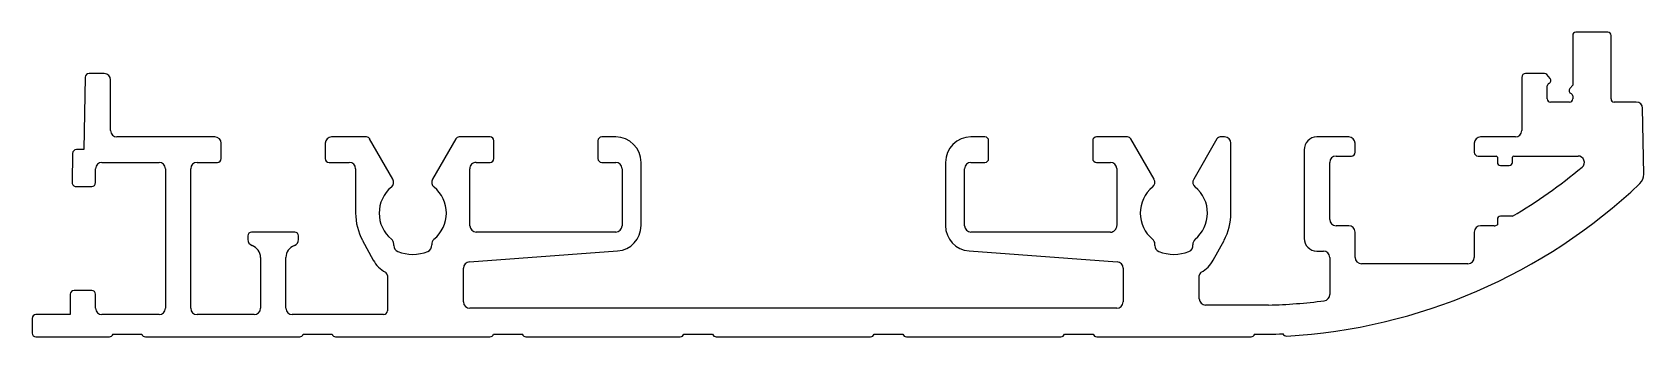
# Model space of a CAD drawing. Extents: x 1693 to 1820, y 2207 to 2231.
import ezdxf

# ---------------------------------------------------------------- set-up
doc = ezdxf.new("R2010")
doc.units = 0
doc.layers.get('0').update_dxf_attribs({"linetype": 'CONTINUOUS'})

msp = doc.modelspace()

# ---------------------------------------------------------------- linework, layer by layer
at = {"color": 0, "linetype": 'CONTINUOUS'}
for p, q in [((1814.61, 2231.22), (1814.61, 2227.3)), ((1817.38, 2231.47), (1814.86, 2231.47)), ((1817.63, 2226.22), (1817.63, 2231.22)), ((1697.35, 2227.93), (1697.25, 2222.22)), ((1698.85, 2228.22), (1697.65, 2228.22)), ((1699.35, 2223.72), (1699.35, 2227.72)), ((1810.6, 2227.92), (1810.6, 2223.72)), ((1812.39, 2228.22), (1810.9, 2228.22)), ((1812.83, 2227.83), (1812.58, 2228.14)), ((1812.61, 2226.22), (1812.61, 2227.25)), ((1814.61, 2227.3), (1814.38, 2227.03)), ((1814.36, 2225.97), (1812.86, 2225.97)), ((1814.61, 2226.45), (1814.61, 2226.22)), ((1819.62, 2225.97), (1817.88, 2225.97)), ((1820.21, 2220.29), (1820.12, 2225.48)), ((1707.57, 2223.22), (1699.85, 2223.22)), ((1719.52, 2223.22), (1716.77, 2223.22)), ((1729.27, 2223.22), (1726.83, 2223.22)), ((1739.17, 2223.22), (1738.07, 2223.22)), ((1768.27, 2223.22), (1767.17, 2223.22)), ((1779.17, 2223.22), (1777.07, 2223.22)), ((1779.52, 2223.22), (1779.17, 2223.22)), ((1787.17, 2223.22), (1786.83, 2223.22)), ((1796.96, 2223.22), (1794.44, 2223.22)), ((1810.1, 2223.22), (1807.35, 2223.22)), ((1696.36, 2221.93), (1696.32, 2219.63)), ((1697.25, 2222.22), (1696.66, 2222.22)), ((1708.07, 2221.52), (1708.07, 2222.72)), ((1716.27, 2222.72), (1716.27, 2221.52)), ((1721.61, 2219.9), (1719.77, 2223.07)), ((1726.57, 2223.07), (1724.74, 2219.9)), ((1729.57, 2221.52), (1729.57, 2222.92)), ((1737.77, 2222.92), (1737.77, 2221.52)), ((1768.57, 2221.52), (1768.57, 2222.92)), ((1776.77, 2222.92), (1776.77, 2221.52)), ((1781.61, 2219.9), (1779.77, 2223.07)), ((1786.57, 2223.07), (1784.74, 2219.9)), ((1787.67, 2217.22), (1787.67, 2222.72)), ((1793.44, 2222.21), (1793.44, 2215.23)), ((1797.46, 2222.02), (1797.46, 2222.72)), ((1806.85, 2222.72), (1806.85, 2222.02)), ((1698.17, 2219.62), (1698.17, 2220.72)), ((1698.67, 2221.22), (1703.17, 2221.22)), ((1703.67, 2220.72), (1703.67, 2209.72)), ((1705.67, 2209.72), (1705.67, 2220.72)), ((1706.17, 2221.22), (1707.77, 2221.22)), ((1716.57, 2221.22), (1718.17, 2221.22)), ((1718.67, 2220.72), (1718.67, 2217.22)), ((1727.67, 2216.22), (1727.67, 2220.72)), ((1728.17, 2221.22), (1729.27, 2221.22)), ((1738.07, 2221.22), (1739.17, 2221.22)), ((1739.67, 2220.72), (1739.67, 2216.22)), ((1741.17, 2216.23), (1741.17, 2221.22)), ((1765.17, 2221.22), (1765.17, 2216.23)), ((1766.67, 2216.22), (1766.67, 2220.72)), ((1767.17, 2221.22), (1768.27, 2221.22)), ((1777.07, 2221.22), (1778.17, 2221.22)), ((1778.67, 2220.73), (1778.67, 2216.23)), ((1795.46, 2216.72), (1795.46, 2221.22)), ((1795.96, 2221.72), (1797.16, 2221.72)), ((1807.15, 2221.72), (1808.57, 2221.72)), ((1808.67, 2221.62), (1808.67, 2221.22)), ((1808.92, 2220.97), (1809.61, 2220.97)), ((1809.86, 2221.22), (1809.86, 2221.62)), ((1809.96, 2221.72), (1815.03, 2221.72)), ((1696.62, 2219.32), (1697.87, 2219.32)), ((1809.87, 2216.97), (1808.92, 2216.97)), ((1713.87, 2215.72), (1710.47, 2215.72)), ((1739.17, 2215.72), (1728.17, 2215.72)), ((1778.17, 2215.72), (1767.17, 2215.72)), ((1796.96, 2216.22), (1795.96, 2216.22)), ((1797.46, 2213.73), (1797.46, 2215.72)), ((1806.85, 2215.72), (1806.85, 2213.73)), ((1808.41, 2216.22), (1807.35, 2216.22)), ((1808.67, 2216.73), (1808.67, 2216.3)), ((1710.17, 2215.42), (1710.17, 2215.14)), ((1714.17, 2215.14), (1714.17, 2215.42)), ((1719.22, 2215.07), (1720.06, 2213.51)), ((1721.67, 2214.66), (1721.67, 2214.78)), ((1781.67, 2214.66), (1781.67, 2214.78)), ((1786.28, 2213.51), (1787.13, 2215.07)), ((1711.17, 2213.72), (1711.17, 2209.72)), ((1713.17, 2209.72), (1713.17, 2213.72)), ((1727.64, 2213.39), (1739.32, 2214.24)), ((1767.03, 2214.24), (1778.71, 2213.39)), ((1794.44, 2214.23), (1794.96, 2214.23)), ((1795.46, 2213.73), (1795.46, 2210.81)), ((1806.35, 2213.23), (1797.96, 2213.23)), ((1721.17, 2212.29), (1721.17, 2209.52)), ((1727.17, 2210.22), (1727.17, 2212.89)), ((1779.17, 2212.89), (1779.17, 2210.22)), ((1785.17, 2210.47), (1785.17, 2212.29)), ((1696.17, 2210.82), (1696.17, 2209.22)), ((1697.87, 2211.12), (1696.47, 2211.12)), ((1698.17, 2209.72), (1698.17, 2210.82)), ((1696.17, 2209.22), (1693.47, 2209.22)), ((1703.17, 2209.22), (1698.67, 2209.22)), ((1710.67, 2209.22), (1706.17, 2209.22)), ((1720.87, 2209.22), (1713.67, 2209.22)), ((1778.67, 2209.72), (1727.67, 2209.72)), ((1790.64, 2209.97), (1785.67, 2209.97)), ((1693.17, 2208.92), (1693.17, 2207.77)), ((1693.47, 2207.47), (1699.26, 2207.47)), ((1699.54, 2207.67), (1701.81, 2207.67)), ((1702.09, 2207.47), (1714.26, 2207.47)), ((1714.54, 2207.67), (1716.81, 2207.67)), ((1717.09, 2207.47), (1729.26, 2207.47)), ((1729.54, 2207.67), (1731.81, 2207.67)), ((1732.09, 2207.47), (1744.26, 2207.47)), ((1744.54, 2207.67), (1746.81, 2207.67)), ((1747.09, 2207.47), (1759.26, 2207.47)), ((1759.54, 2207.67), (1761.81, 2207.67)), ((1762.09, 2207.47), (1774.26, 2207.47)), ((1774.54, 2207.67), (1776.81, 2207.67)), ((1777.09, 2207.47), (1789.26, 2207.47))]:
    msp.add_line(p, q, dxfattribs=at)
for centre, radius, start, end in [((1814.86, 2231.22), 0.25, 90, 180), ((1817.38, 2231.22), 0.25, 0, 90), ((1697.65, 2227.92), 0.3, 90, 179), ((1698.85, 2227.72), 0.5, 0, 90), ((1810.9, 2227.92), 0.3, 90, 180), ((1812.39, 2227.97), 0.25, 40.0241, 90), ((1812.81, 2227.25), 0.2, 111.4351, 180), ((1812.64, 2227.67), 0.25, 291.4351, 40), ((1814.57, 2226.87), 0.25, 140, 248.5651), ((1812.86, 2226.22), 0.25, 180, 270), ((1814.36, 2226.22), 0.25, 270, 0), ((1814.41, 2226.45), 0.2, 0, 68.5651), ((1817.88, 2226.22), 0.25, 180, 270), ((1819.62, 2225.47), 0.5, 1, 90), ((1699.85, 2223.72), 0.5, 180, 270), ((1707.57, 2222.72), 0.5, 0, 90), ((1716.77, 2222.72), 0.5, 90, 180), ((1719.52, 2222.92), 0.3, 30, 90), ((1726.83, 2222.92), 0.3, 90, 150), ((1729.27, 2222.92), 0.3, 360, 90), ((1738.07, 2222.92), 0.3, 90, 180), ((1739.17, 2221.22), 2, 0, 90), ((1767.17, 2221.22), 2, 90, 180), ((1768.27, 2222.92), 0.3, 0, 90), ((1777.07, 2222.92), 0.3, 90, 180), ((1779.52, 2222.92), 0.3, 30, 90), ((1786.83, 2222.92), 0.3, 90, 150), ((1787.17, 2222.72), 0.5, 0, 90), ((1794.44, 2222.22), 1, 90, 180.999), ((1796.96, 2222.72), 0.5, 360, 90), ((1807.35, 2222.72), 0.5, 90, 180), ((1810.1, 2223.72), 0.5, 270, 360), ((1696.66, 2221.92), 0.3, 90, 179), ((1797.16, 2222.02), 0.3, 270, 0), ((1807.15, 2222.02), 0.3, 180, 270), ((1698.67, 2220.72), 0.5, 90, 180), ((1703.17, 2220.72), 0.5, 0, 90), ((1706.17, 2220.72), 0.5, 90, 180), ((1707.77, 2221.52), 0.3, 270, 0), ((1716.57, 2221.52), 0.3, 180, 270), ((1718.17, 2220.72), 0.5, 0, 90), ((1728.17, 2220.72), 0.5, 90, 180.6583), ((1729.27, 2221.52), 0.3, 270, 0), ((1738.07, 2221.52), 0.3, 180, 270), ((1739.17, 2220.72), 0.5, 0, 90), ((1767.17, 2220.72), 0.5, 90, 180), ((1768.27, 2221.52), 0.3, 270, 0), ((1777.07, 2221.52), 0.3, 180, 270), ((1778.17, 2220.72), 0.5, 0.6583, 90), ((1795.96, 2221.22), 0.5, 90, 180), ((1808.57, 2221.62), 0.1, 0, 90), ((1808.92, 2221.22), 0.247, 180, 270), ((1809.61, 2221.22), 0.247, 270, 360), ((1809.96, 2221.62), 0.1, 90, 180), ((1789.59, 2251.51), 40.05, 300.4181, 310.0223), ((1815.03, 2221.22), 0.5, 310.0223, 90), ((1696.62, 2219.62), 0.3, 179, 270), ((1697.87, 2219.62), 0.3, 270, 0), ((1721.17, 2219.65), 0.5, 309.4917, 30), ((1725.17, 2219.65), 0.5, 150, 230.5083), ((1781.17, 2219.65), 0.5, 309.4917, 30), ((1785.17, 2219.65), 0.5, 150, 230.5083), ((1789.59, 2251.51), 44.05, 273.2243, 313.4725), ((1819.21, 2220.27), 1, 313.4725, 1), ((1723.17, 2217.22), 2.65, 129.3995, 230.5859), ((1723.17, 2217.22), 2.65, 309.064, 50.6005), ((1783.17, 2217.22), 2.65, 129.3995, 230.5859), ((1783.17, 2217.22), 2.65, 309.064, 50.6005), ((1723.17, 2217.22), 4.5, 180, 208.4781), ((1783.17, 2217.22), 4.5, 331.5379, 0), ((1808.92, 2216.73), 0.247, 90, 180), ((1710.47, 2215.42), 0.3, 90, 180), ((1713.87, 2215.42), 0.3, 0, 90), ((1728.17, 2216.22), 0.5, 180.6583, 270), ((1739.17, 2216.22), 0.5, 270, 0), ((1739.17, 2216.23), 2, 274.1596, 0), ((1767.17, 2216.23), 2, 180, 265.8404), ((1767.17, 2216.22), 0.5, 180, 270), ((1778.17, 2216.22), 0.5, 270, 0.6583), ((1795.96, 2216.72), 0.5, 180, 270), ((1796.96, 2215.72), 0.5, 0, 90), ((1807.35, 2215.72), 0.5, 90, 180), ((1808.41, 2216.72), 0.5, 270, 301.5112), ((1710.67, 2215.14), 0.5, 180, 250.5288), ((1710.17, 2213.72), 1, 0, 70.5288), ((1714.17, 2213.72), 1, 109.4712, 180), ((1713.67, 2215.14), 0.5, 289.4712, 360), ((1721.17, 2214.78), 0.5, 360, 50.5859), ((1722.17, 2214.66), 0.5, 180, 248.7431), ((1724.17, 2214.66), 0.5, 291.2569, 7.3009), ((1725.17, 2214.78), 0.5, 130.1667, 186.7237), ((1781.17, 2214.78), 0.5, 360, 50.5859), ((1782.17, 2214.66), 0.5, 180, 248.7431), ((1784.17, 2214.66), 0.5, 291.2569, 7.3009), ((1785.17, 2214.78), 0.5, 130.1667, 186.7237), ((1794.44, 2215.23), 1, 180, 270), ((1722.17, 2214.66), 2.4, 208.4621, 241.2178), ((1723.17, 2217.22), 3.25, 248.6866, 291.3134), ((1727.67, 2212.89), 0.5, 94.1596, 180), ((1778.67, 2212.89), 0.5, 0, 85.8404), ((1783.17, 2217.22), 3.25, 248.6866, 291.3134), ((1784.17, 2214.66), 2.4, 298.7822, 331.5379), ((1794.96, 2213.73), 0.5, 0, 90), ((1797.96, 2213.73), 0.5, 180, 270), ((1806.35, 2213.73), 0.5, 270, 0), ((1720.87, 2212.29), 0.3, 0, 61.2178), ((1785.47, 2212.29), 0.3, 118.7822, 180), ((1696.47, 2210.82), 0.3, 90, 180), ((1697.87, 2210.82), 0.3, 0, 90), ((1794.96, 2210.81), 0.5, 277.3712, 0), ((1693.47, 2208.92), 0.3, 90, 180), ((1698.67, 2209.72), 0.5, 180, 270), ((1703.17, 2209.72), 0.5, 270, 0), ((1706.17, 2209.72), 0.5, 180, 270), ((1710.67, 2209.72), 0.5, 270, 0), ((1713.67, 2209.72), 0.5, 180, 270), ((1720.87, 2209.52), 0.3, 270.0804, 0), ((1727.67, 2210.22), 0.5, 180, 270), ((1778.67, 2210.22), 0.5, 270, 0), ((1785.67, 2210.47), 0.5, 180, 270), ((1789.59, 2252.26), 42.3, 271.4171, 277.3712), ((1693.47, 2207.77), 0.3, 180, 270), ((1699.26, 2207.77), 0.3, 270, 340.5288), ((1702.09, 2207.77), 0.3, 199.4712, 270), ((1714.26, 2207.77), 0.3, 270, 340.5288), ((1717.09, 2207.77), 0.3, 199.4712, 270), ((1729.26, 2207.77), 0.3, 270, 340.5288), ((1732.09, 2207.77), 0.3, 199.4712, 270), ((1744.26, 2207.77), 0.3, 270, 340.5288), ((1747.09, 2207.77), 0.3, 199.4712, 270), ((1759.26, 2207.77), 0.3, 270, 340.5288), ((1762.09, 2207.77), 0.3, 199.4712, 270), ((1774.26, 2207.77), 0.3, 270, 340.5288), ((1777.09, 2207.77), 0.3, 199.4712, 270), ((1789.26, 2207.77), 0.3, 270, 340.5622), ((1790.1, 2237.74), 30.07, 268.9251, 273.1908), ((1792.05, 2207.83), 0.3, 202.5046, 273.2243)]:
    msp.add_arc(centre, radius, start, end, dxfattribs=at)

doc.saveas('drawing.dxf')
